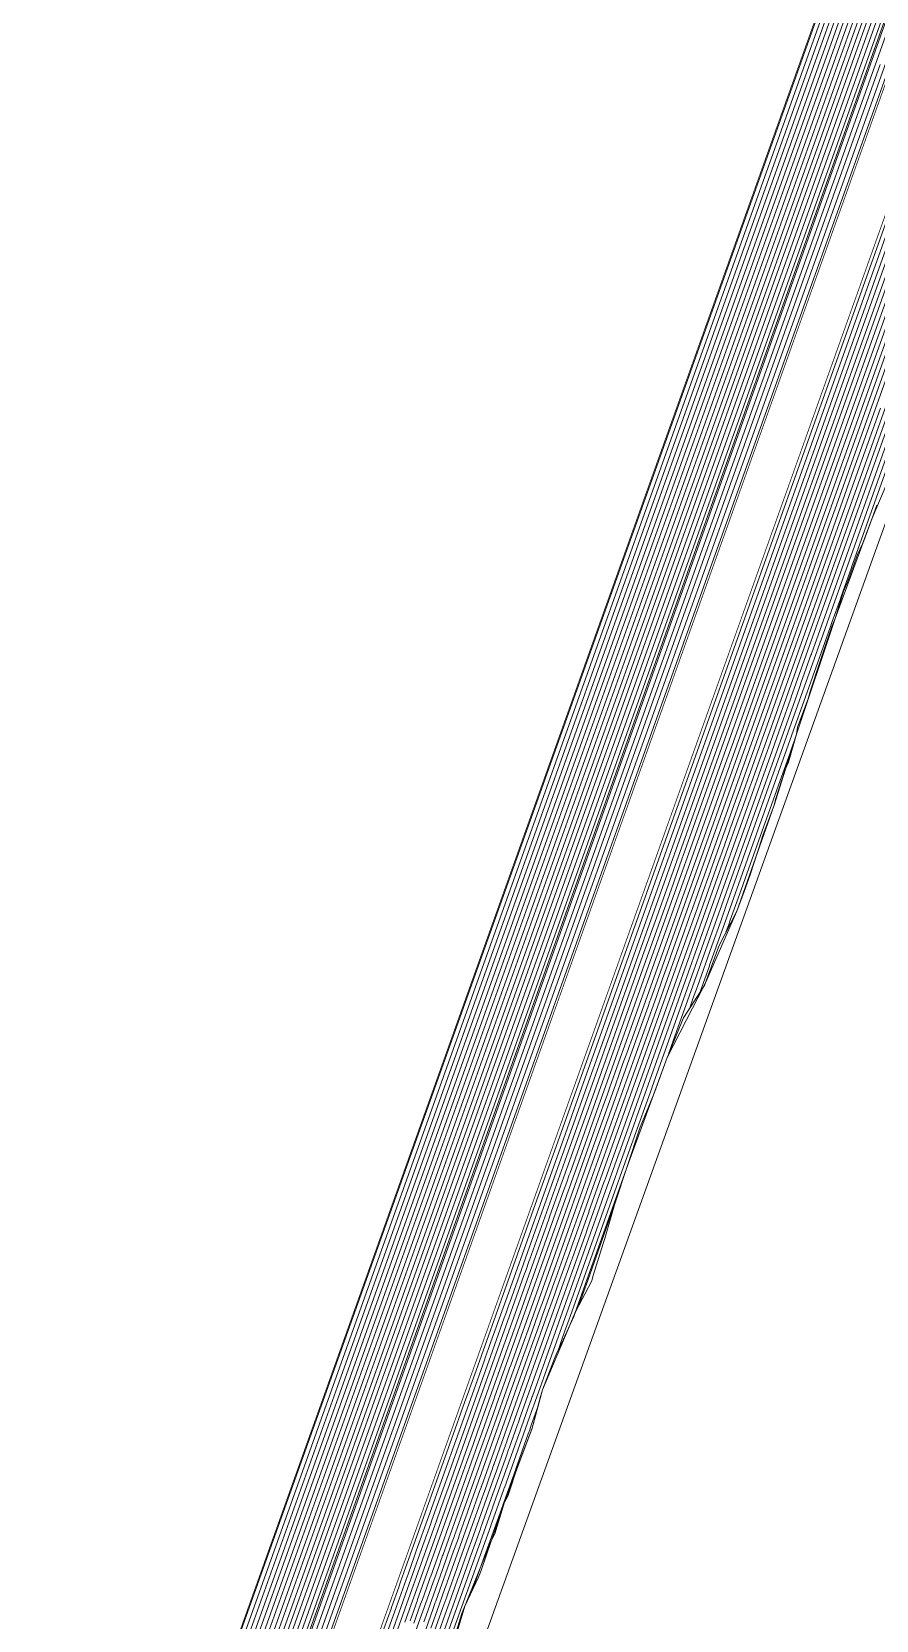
# Model space of a CAD drawing. Extents: x 358458 to 361663, y 818350 to 821723.
# Drawn here: x 360350.8 to 360465.8, y 820399.8 to 820616.2 of the extents above; entities that cross this region are included whole.
import ezdxf

# ---------------------------------------------------------------- set-up
doc = ezdxf.new("R2010")
doc.units = 0
doc.header["$MEASUREMENT"] = 0
doc.linetypes.add('solid', pattern=[0])
for name, color, linetype, lineweight in [('DAM 2', 7, 'solid', 9), ('DAM FOOTPRINT', 7, 'solid', 9), ('DESIGN_Contours', 7, 'solid', 18), ('PIVOT10', 96, 'solid', 9), ('TXT', 7, 'solid', 9), ('WATER LEVEL STRING', 7, 'solid', 9)]:
    doc.layers.add(name, color=color, linetype=linetype, lineweight=lineweight)

msp = doc.modelspace()

# ---------------------------------------------------------------- linework, layer by layer
at = {"layer": 'DAM 2', "color": 7, "linetype": 'solid', "lineweight": 9, "const_width": 0.1}
for points, elevation in [([(360442.49, 821211.21), (360166.97, 820445.43, 0.35501), (360177.54, 820415.26), (360327.72, 820322.85, 0.476753), (360370.23, 820337.79), (360588.44, 820949, 0.181487), (360588.22, 820962.35), (360489.93, 821211.92, 0.69188), (360442.49, 821211.21)], 197.52), ([(360453.72, 821207.17), (360178.21, 820441.38, 0.35501), (360183.8, 820425.42), (360333.97, 820333.01, 0.476753), (360358.98, 820341.81), (360577.19, 820953.01, 0.181487), (360577.11, 820957.97), (360478.82, 821207.54, 0.69188), (360453.72, 821207.17)], 193.59)]:
    msp.add_lwpolyline(points, format="xyb", dxfattribs=dict(at, elevation=elevation))
at = {"layer": 'DAM FOOTPRINT', "color": 7, "linetype": 'solid', "lineweight": 9, "const_width": 0.1, "elevation": 196.62}
msp.add_lwpolyline([(360470.46, 820562.14), (360465.29, 820549.91), (360460.24, 820536.23), (360454.96, 820520.51), (360451.92, 820510.83), (360446.84, 820496.37), (360442.55, 820486.51), (360437.34, 820476.44), (360435.5, 820471.35), (360431.82, 820461.34), (360424.85, 820441.81), (360420.38, 820431.15), (360418.95, 820425.93), (360415.21, 820415.86), (360413.41, 820410.7), (360409.39, 820400.72), (360405.97, 820389.62)], dxfattribs=at)
at = {"layer": 'DAM FOOTPRINT', "color": 7, "linetype": 'solid', "lineweight": 9}
for points in [[(360405.97, 820389.62), (360409.39, 820400.72), (360413.41, 820410.7), (360415.21, 820415.86), (360418.95, 820425.93), (360420.38, 820431.15), (360424.85, 820441.81), (360431.82, 820461.34), (360435.5, 820471.35), (360437.34, 820476.44), (360442.55, 820486.51), (360446.84, 820496.37), (360451.92, 820510.83), (360454.96, 820520.51), (360460.24, 820536.23), (360465.29, 820549.91), (360470.46, 820562.14)], [(360407.98, 820395.59), (360409.81, 820401.72), (360411.66, 820405.64), (360412.02, 820406.55), (360413.41, 820410.7), (360413.87, 820411.57), (360415.21, 820415.86), (360415.65, 820416.7), (360417.06, 820420.95), (360417.37, 820421.79), (360418.95, 820425.93), (360420.12, 820430.24), (360420.38, 820431.15), (360422.01, 820435.42), (360422.32, 820436.21), (360422.71, 820436.87), (360424.63, 820441.17), (360424.85, 820441.81), (360427.09, 820446.03), (360427.25, 820446.59), (360428.68, 820451.23), (360428.85, 820451.79), (360430.2, 820456.38), (360430.36, 820456.93), (360431.82, 820461.34), (360432, 820461.89), (360433.48, 820466.43), (360433.66, 820466.97), (360435.5, 820471.35), (360435.66, 820471.83), (360437.34, 820476.44), (360437.52, 820476.85), (360439.47, 820481.51), (360439.6, 820481.83), (360442.5, 820486.35), (360442.55, 820486.51), (360444.36, 820491.46), (360444.4, 820491.59), (360446.84, 820496.37), (360446.85, 820496.39), (360447.85, 820499.08), (360448.67, 820501.32), (360448.72, 820501.45), (360450.19, 820506.11), (360450.32, 820506.45), (360451.92, 820510.83), (360452.12, 820511.58), (360453.43, 820515.66), (360453.91, 820516.67), (360454.96, 820520.51), (360455.12, 820521.47), (360456.58, 820525.33), (360456.82, 820526.3), (360458.2, 820530.44), (360458.54, 820531.39), (360459.81, 820535.16), (360460.24, 820536.23), (360461.4, 820539.92), (360461.91, 820541.18), (360463.3, 820544.96), (360463.96, 820546.44), (360465.29, 820549.91), (360465.91, 820551.71)]]:
    msp.add_lwpolyline(points, dxfattribs=at)
at = {"layer": 'DESIGN_Contours', "color": 5, "linetype": 'solid', "lineweight": 20}
for points, elevation in [([(360360.22, 820341.36), (360392.44, 820431.61), (360578.44, 820952.57)], 194), ([(360365.88, 820339.35), (360544.55, 820839.8)], 196), ([(360536.81, 820781.73), (360428.94, 820479.59), (360426.82, 820473.64), (360419.39, 820452.82), (360415.91, 820443.08), (360415.78, 820442.73), (360415.36, 820441.54), (360415.16, 820440.97), (360413.56, 820436.5), (360407.96, 820420.81), (360405.32, 820413.43), (360405.1, 820412.81), (360404.27, 820410.48), (360403.86, 820409.32), (360403, 820406.92), (360399.78, 820397.91)], 197), ([(360523.03, 820734.19), (360446.33, 820519.36), (360444.82, 820515.13), (360439.53, 820500.33), (360429.61, 820472.53), (360429.52, 820472.29), (360429.22, 820471.44), (360428.65, 820469.84), (360427.52, 820466.67), (360423.55, 820455.55), (360416.04, 820434.51), (360415.89, 820434.1), (360415.33, 820432.55), (360414.15, 820429.24), (360413.59, 820427.67), (360411.49, 820421.78), (360406.84, 820408.75), (360406.82, 820408.71), (360406.77, 820408.58), (360406.66, 820408.26), (360406.59, 820408.06), (360406.32, 820407.31), (360405.7, 820405.57), (360405.48, 820404.96), (360404.66, 820402.65), (360402.73, 820397.24)], 196), ([(360509.24, 820686.66), (360463.71, 820559.13), (360462.81, 820556.62), (360459.68, 820547.83), (360443.31, 820501.99), (360443.26, 820501.85), (360443.08, 820501.34), (360442.14, 820498.7), (360441.47, 820496.84), (360439.14, 820490.3), (360426.75, 820455.6), (360426.67, 820455.39), (360426.4, 820454.62), (360424.45, 820449.17), (360424.19, 820448.42), (360423.19, 820445.64), (360415.52, 820424.16), (360415.52, 820424.14), (360415.5, 820424.08), (360415.31, 820423.56), (360415.28, 820423.47), (360415.16, 820423.14), (360414.14, 820420.27), (360414.04, 820420.01), (360413.69, 820419.03), (360410.51, 820410.11), (360410.46, 820409.99), (360410.3, 820409.53), (360408.97, 820405.8), (360408.86, 820405.48), (360408.43, 820404.29), (360404.92, 820394.47)], 195), ([(360363.05, 820340.35), (360468.5, 820635.7)], 195), ([(360375.82, 820358.06), (360466.39, 820611.74)], 197), ([(360479.82, 820595.33), (360457.01, 820531.45), (360457, 820531.4), (360456.94, 820531.24), (360455.63, 820527.56), (360455.43, 820527), (360454.73, 820525.04), (360437.97, 820478.1), (360437.58, 820477.03), (360437.53, 820476.88), (360437.53, 820476.88)], 194), ([(360430.16, 820456.23), (360426.31, 820445.45), (360426.17, 820445.06), (360425.4, 820442.91), (360425.34, 820442.73)], 194)]:
    msp.add_lwpolyline(points, dxfattribs=dict(at, elevation=elevation))
at = {"layer": 'DESIGN_Contours', "color": 1, "linetype": 'solid', "lineweight": 9}
for points, elevation in [([(360362.02, 820349.97), (360577.31, 820952.97)], 193.6), ([(360377.23, 820390.79), (360577.87, 820952.77)], 193.8), ([(360360.79, 820341.16), (360407.65, 820472.43), (360579, 820952.37)], 194.2), ([(360361.36, 820340.96), (360422.86, 820513.25), (360579.57, 820952.16)], 194.4), ([(360361.92, 820340.76), (360438.08, 820554.06), (360580.13, 820951.96)], 194.6), ([(360362.49, 820340.56), (360453.29, 820594.88), (360580.7, 820951.76)], 194.8), ([(360380.31, 820374.4), (360584.74, 820947)], 196.6), ([(360372.16, 820349.69), (360423.35, 820493.07), (360581.84, 820937)], 196.8), ([(360367.01, 820338.94), (360574.97, 820921.43)], 196.4), ([(360366.44, 820339.14), (360559.76, 820880.61)], 196.2), ([(360383.14, 820374.8), (360552.46, 820849.07)], 197.4), ([(360365.31, 820339.55), (360529.34, 820798.98)], 195.8), ([(360542.33, 820800.74), (360421.99, 820463.68), (360419.62, 820457.04), (360411.33, 820433.82), (360410.43, 820431.29), (360410.29, 820430.91), (360409.81, 820429.57), (360409.76, 820429.43), (360407.98, 820424.44), (360401.72, 820406.91), (360401.04, 820405), (360400.78, 820404.29), (360399.84, 820401.66), (360399.74, 820401.35), (360398.76, 820398.62)], 197.4), ([(360539.57, 820791.24), (360425.46, 820471.63), (360423.22, 820465.34), (360415.36, 820443.32), (360413.17, 820437.19), (360413.04, 820436.82), (360412.58, 820435.55), (360412.46, 820435.2), (360410.77, 820430.47), (360404.84, 820413.86), (360403.18, 820409.22), (360402.94, 820408.55), (360402.06, 820406.07), (360401.8, 820405.34), (360400.88, 820402.77), (360397.44, 820393.14)], 197.2), ([(360534.06, 820772.22), (360432.42, 820487.54), (360430.42, 820481.94), (360423.41, 820462.32), (360418.65, 820448.97), (360418.53, 820448.65), (360418.13, 820447.52), (360417.85, 820446.75), (360416.35, 820442.54), (360411.07, 820427.76), (360407.47, 820417.65), (360407.26, 820417.06), (360406.48, 820414.9), (360405.92, 820413.31), (360405.12, 820411.07), (360402.12, 820402.68), (360399.89, 820396.43)], 196.8), ([(360531.3, 820762.71), (360435.89, 820495.49), (360434.02, 820490.23), (360427.44, 820471.82), (360421.39, 820454.86), (360421.28, 820454.56), (360420.9, 820453.5), (360420.55, 820452.52), (360419.14, 820448.57), (360414.19, 820434.71), (360409.61, 820421.87), (360409.41, 820421.32), (360408.7, 820419.31), (360407.97, 820417.29), (360407.24, 820415.22), (360404.46, 820407.46), (360401.63, 820399.51)], 196.6), ([(360364.75, 820339.75), (360514.13, 820758.16)], 195.6), ([(360528.54, 820753.21), (360439.37, 820503.45), (360437.62, 820498.53), (360431.47, 820481.32), (360424.13, 820460.75), (360424.03, 820460.47), (360423.67, 820459.48), (360423.25, 820458.29), (360421.93, 820454.6), (360417.31, 820441.66), (360411.75, 820426.08), (360411.57, 820425.58), (360410.91, 820423.72), (360410.03, 820421.28), (360409.35, 820419.37), (360406.8, 820412.23), (360403.36, 820402.59), (360403.35, 820402.54), (360403.29, 820402.37), (360403.2, 820402.14), (360403.12, 820401.9), (360402.79, 820400.97), (360402.33, 820399.68)], 196.4), ([(360525.78, 820743.7), (360442.85, 820511.4), (360441.22, 820506.83), (360435.5, 820490.83), (360426.87, 820466.64), (360426.77, 820466.38), (360426.44, 820465.46), (360425.95, 820464.06), (360424.72, 820460.64), (360420.43, 820448.6), (360413.89, 820430.3), (360413.73, 820429.84), (360413.12, 820428.14), (360412.09, 820425.26), (360411.47, 820423.52), (360409.15, 820417), (360405.1, 820405.67), (360405.09, 820405.63), (360405.03, 820405.48), (360404.93, 820405.2), (360404.85, 820404.98), (360404.55, 820404.14), (360404.01, 820402.62), (360403.77, 820401.95), (360402.85, 820399.37)], 196.2), ([(360379.48, 820366.43), (360509.42, 820730.4)], 197.2), ([(360520.27, 820724.69), (360449.8, 820527.31), (360448.42, 820523.43), (360443.56, 820509.83), (360432.35, 820478.42), (360432.27, 820478.2), (360431.99, 820477.42), (360431.34, 820475.61), (360430.31, 820472.7), (360426.66, 820462.5), (360418.18, 820438.73), (360418.04, 820438.36), (360417.55, 820436.97), (360416.21, 820433.23), (360415.71, 820431.82), (360413.83, 820426.55), (360408.57, 820411.83), (360408.56, 820411.8), (360408.52, 820411.68), (360408.39, 820411.32), (360408.33, 820411.14), (360408.09, 820410.47), (360407.39, 820408.51), (360407.2, 820407.97), (360406.46, 820405.92), (360404.28, 820399.81), (360404.2, 820399.57)], 195.8), ([(360364.18, 820339.95), (360498.92, 820717.34)], 195.4), ([(360517.51, 820715.18), (360453.28, 820535.26), (360452.01, 820531.72), (360447.59, 820519.33), (360435.09, 820484.32), (360435.02, 820484.11), (360434.76, 820483.4), (360434.04, 820481.38), (360433.1, 820478.74), (360429.78, 820469.45), (360420.32, 820442.95), (360420.2, 820442.61), (360419.76, 820441.38), (360418.27, 820437.21), (360417.83, 820435.97), (360416.17, 820431.32), (360410.31, 820414.91), (360410.3, 820414.89), (360410.26, 820414.78), (360410.12, 820414.38), (360410.07, 820414.23), (360409.86, 820413.64), (360409.07, 820411.45), (360408.91, 820410.98), (360408.27, 820409.2), (360405.84, 820402.39), (360405.76, 820402.18), (360405.48, 820401.39), (360404.47, 820398.54)], 195.6), ([(360514.75, 820705.67), (360456.76, 820543.22), (360455.61, 820540.02), (360451.62, 820528.83), (360437.83, 820490.21), (360437.76, 820490.02), (360437.53, 820489.38), (360436.74, 820487.15), (360435.89, 820484.77), (360432.9, 820476.4), (360422.46, 820447.16), (360422.36, 820446.87), (360421.97, 820445.79), (360420.33, 820441.2), (360419.95, 820440.12), (360418.51, 820436.1), (360412.05, 820418), (360412.04, 820417.97), (360412.01, 820417.88), (360411.85, 820417.44), (360411.8, 820417.31), (360411.62, 820416.81), (360410.76, 820414.39), (360410.62, 820413.99), (360410.08, 820412.48), (360407.39, 820404.96), (360407.33, 820404.78), (360407.09, 820404.1), (360405.97, 820400.96), (360405.8, 820400.49), (360405.17, 820398.72)], 195.4), ([(360512, 820696.16), (360460.23, 820551.17), (360459.21, 820548.32), (360455.65, 820538.33), (360440.57, 820496.1), (360440.51, 820495.93), (360440.31, 820495.36), (360439.44, 820492.93), (360438.68, 820490.8), (360436.02, 820483.35), (360424.6, 820451.38), (360424.52, 820451.13), (360424.19, 820450.21), (360422.39, 820445.18), (360422.07, 820444.27), (360420.85, 820440.87), (360413.79, 820421.08), (360413.78, 820421.06), (360413.75, 820420.98), (360413.58, 820420.5), (360413.54, 820420.39), (360413.39, 820419.97), (360412.45, 820417.33), (360412.33, 820417), (360411.88, 820415.75), (360408.95, 820407.53), (360408.9, 820407.38), (360408.69, 820406.82), (360407.47, 820403.38), (360407.33, 820402.99), (360406.8, 820401.5), (360403.57, 820392.46)], 195.2), ([(360363.62, 820340.15), (360483.71, 820676.52)], 195.2), ([(360487.88, 820614.33), (360462.49, 820543.23), (360462.49, 820543.22), (360462.48, 820543.2), (360461.02, 820539.1), (360461.01, 820539.07), (360460.96, 820538.94), (360459.85, 820535.83), (360459.56, 820535.01), (360456.42, 820526.21), (360454.11, 820519.76), (360450.67, 820510.11), (360444.98, 820494.17), (360443.14, 820489.03), (360443.11, 820488.93), (360441.85, 820485.41), (360441.8, 820485.27)], 193.6), ([(360483.85, 820604.83), (360459.75, 820537.34), (360459.74, 820537.31), (360459.71, 820537.22), (360458.32, 820533.33), (360458.22, 820533.03), (360457.84, 820531.99), (360448.91, 820506.97), (360446.54, 820500.33), (360445.45, 820497.27), (360444.65, 820495.03), (360443.45, 820491.67), (360441.47, 820486.12), (360440.83, 820484.33), (360440.82, 820484.3), (360440.38, 820483.07), (360440.36, 820483.03)], 193.8), ([(360475.79, 820585.83), (360454.27, 820525.56), (360454.25, 820525.49), (360454.17, 820525.26), (360452.93, 820521.79), (360452.63, 820520.97), (360451.61, 820518.09), (360435.32, 820472.46), (360435.3, 820472.42), (360435.25, 820472.28), (360432.69, 820465.1), (360432.66, 820465.03), (360432.56, 820464.73), (360424.13, 820441.14), (360424.01, 820440.81), (360423.39, 820439.06), (360423.03, 820438.03), (360422.59, 820436.81), (360422.56, 820436.73), (360422.46, 820436.45)], 194.2), ([(360471.76, 820576.33), (360451.53, 820519.66), (360451.5, 820519.58), (360451.4, 820519.28), (360450.23, 820516.02), (360449.84, 820514.94), (360448.49, 820511.14), (360433.17, 820468.25), (360433.15, 820468.16), (360433.04, 820467.86), (360430.63, 820461.12), (360430.54, 820460.88), (360430.22, 820459.96), (360420.73, 820433.4), (360420.73, 820433.4), (360420.73, 820433.39), (360420.5, 820432.74), (360420.49, 820432.72), (360420.46, 820432.64), (360419.2, 820429.09), (360419.18, 820429.05), (360419.11, 820428.86), (360415.18, 820417.83), (360415.16, 820417.8), (360415.12, 820417.66), (360413.47, 820413.05), (360413.44, 820412.97), (360413.32, 820412.63), (360408.99, 820400.5), (360408.98, 820400.47), (360408.94, 820400.36), (360406.18, 820392.64)], 194.4), ([(360467.73, 820566.83), (360448.79, 820513.77), (360448.75, 820513.67), (360448.62, 820513.3), (360447.53, 820510.24), (360447.05, 820508.9), (360445.37, 820504.19), (360431.03, 820464.03), (360430.99, 820463.91), (360430.82, 820463.45), (360428.57, 820457.14), (360428.42, 820456.72), (360427.88, 820455.19), (360419, 820430.32), (360418.99, 820430.31), (360418.98, 820430.28), (360418.77, 820429.68), (360418.75, 820429.64), (360418.7, 820429.48), (360417.51, 820426.15), (360417.47, 820426.03), (360417.31, 820425.58), (360413.62, 820415.26), (360413.6, 820415.19), (360413.51, 820414.95), (360411.97, 820410.64), (360411.91, 820410.47), (360411.69, 820409.85), (360407.63, 820398.49)], 194.6), ([(360466.41, 820564.91), (360463.71, 820557.33), (360446.05, 820507.88), (360446.01, 820507.76), (360445.85, 820507.32), (360444.83, 820504.47), (360444.26, 820502.87), (360442.25, 820497.25), (360428.89, 820459.81), (360428.83, 820459.65), (360428.61, 820459.04), (360426.51, 820453.15), (360426.31, 820452.57), (360425.53, 820450.41), (360417.26, 820427.24), (360417.26, 820427.23), (360417.24, 820427.18), (360417.04, 820426.62), (360417.02, 820426.55), (360416.93, 820426.31), (360415.82, 820423.21), (360415.76, 820423.02), (360415.5, 820422.31), (360412.06, 820412.68), (360412.03, 820412.59), (360411.91, 820412.24), (360410.47, 820408.22), (360410.38, 820407.98), (360410.06, 820407.07), (360406.28, 820396.48)], 194.8), ([(360454.76, 820519.78), (360454.5, 820519.05), (360454.05, 820517.8), (360452.93, 820514.66), (360448.49, 820502.22), (360447.21, 820498.63), (360445.96, 820495.14), (360445.7, 820494.42), (360445.37, 820493.5), (360445.37, 820493.48)], 193.4), ([(360419.74, 820428.85), (360418.85, 820426.35), (360418.63, 820425.74), (360418.43, 820425.16), (360416.73, 820420.41), (360416.73, 820420.4), (360416.72, 820420.38), (360414.97, 820415.47), (360414.97, 820415.46), (360414.95, 820415.42), (360413.65, 820411.78), (360412.08, 820407.39), (360410.84, 820403.92)], 194.2)]:
    msp.add_lwpolyline(points, dxfattribs=dict(at, elevation=elevation))
at = {"layer": 'PIVOT10', "color": 96, "linetype": 'solid', "lineweight": 9, "const_width": 0.1}
msp.add_lwpolyline([(359918.9, 820447.36, 2.515138), (360519.65, 820725.38, -0.727255)], format="xyb", dxfattribs=at)
at = {"layer": 'TXT', "color": 96, "linetype": 'solid', "lineweight": 9}
msp.add_line((360366, 820268.31), (360567.5, 820828.35), dxfattribs=at)
at = {"layer": 'WATER LEVEL STRING', "color": 7, "linetype": 'solid', "lineweight": 9, "const_width": 0.1}
for points, elevation in [([(360595.11, 820964.52), (360468.96, 821284.79), (360157.93, 820420.28), (360324.57, 820317.74, 0.476753), (360375.88, 820335.78), (360595.33, 820950.46, 0.181487), (360595.11, 820964.52)], 197.57), ([(360445.31, 821210.19), (360169.8, 820444.41, 0.35501), (360179.11, 820417.81), (360329.29, 820325.4, 0.476753), (360367.4, 820338.8), (360585.61, 820950.01, 0.181487), (360585.43, 820961.25), (360487.13, 821210.82, 0.69188), (360445.31, 821210.19)], 196.57)]:
    msp.add_lwpolyline(points, format="xyb", dxfattribs=dict(at, elevation=elevation))
at = {"layer": 'WATER LEVEL STRING', "color": 7, "linetype": 'solid', "lineweight": 9}
msp.add_lwpolyline([(360445.31, 821210.19), (360169.8, 820444.41, 0.35501), (360179.11, 820417.81), (360329.29, 820325.4, 0.476753), (360367.4, 820338.8), (360585.61, 820950.01, 0.181487), (360585.43, 820961.25), (360487.13, 821210.82, 0.69188), (360445.31, 821210.19)], format="xyb", close=True, dxfattribs=at)
msp.add_lwpolyline([(360407.98, 820395.59), (360409.81, 820401.72), (360411.66, 820405.64), (360412.02, 820406.55), (360413.41, 820410.7), (360413.87, 820411.57), (360415.21, 820415.86), (360415.65, 820416.7), (360417.06, 820420.95), (360417.37, 820421.79), (360418.95, 820425.93), (360420.12, 820430.24), (360420.38, 820431.15), (360422.01, 820435.42), (360422.32, 820436.21), (360422.71, 820436.87), (360424.63, 820441.17), (360424.85, 820441.81), (360427.09, 820446.03), (360427.25, 820446.59), (360428.68, 820451.23), (360428.85, 820451.79), (360430.2, 820456.38), (360430.36, 820456.93), (360431.82, 820461.34), (360432, 820461.89), (360433.48, 820466.43), (360433.66, 820466.97), (360435.5, 820471.35), (360435.66, 820471.83), (360437.34, 820476.44), (360437.52, 820476.85), (360439.47, 820481.51), (360439.6, 820481.83), (360442.5, 820486.35), (360442.55, 820486.51), (360444.36, 820491.46), (360444.4, 820491.59), (360446.84, 820496.37), (360446.85, 820496.39), (360447.85, 820499.08), (360448.67, 820501.32), (360448.72, 820501.45), (360450.19, 820506.11), (360450.32, 820506.45), (360451.92, 820510.83), (360452.12, 820511.58), (360453.43, 820515.66), (360453.91, 820516.67), (360454.96, 820520.51), (360455.12, 820521.47), (360456.58, 820525.33), (360456.82, 820526.3), (360458.2, 820530.44), (360458.54, 820531.39), (360459.81, 820535.16), (360460.24, 820536.23), (360461.4, 820539.92), (360461.91, 820541.18), (360463.3, 820544.96), (360463.96, 820546.44), (360465.29, 820549.91), (360465.91, 820551.71)], dxfattribs=at)

doc.saveas('drawing.dxf')
